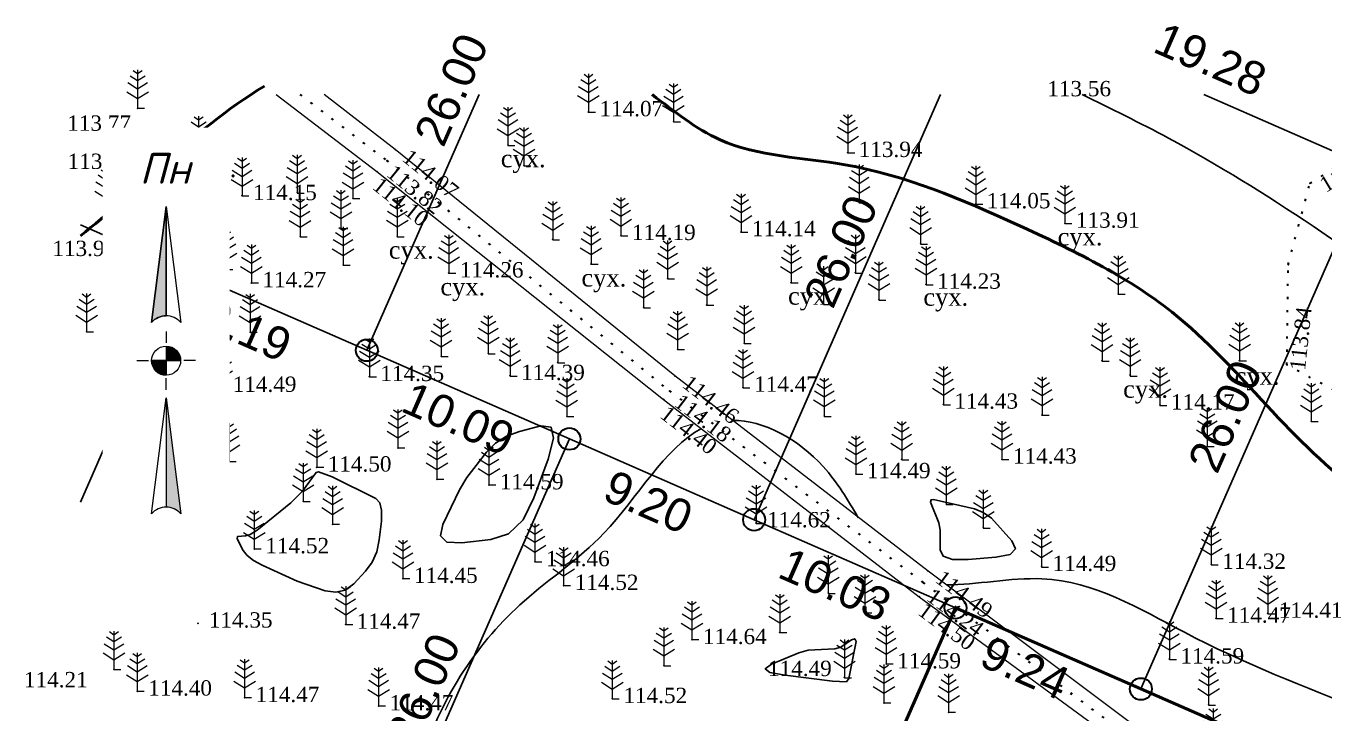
# Model space of a CAD drawing. Header units: millimetres. Extents: x 5405533.8 to 5405623.4, y 5525017.6 to 5525098.9.
# Drawn here: x 5405533.8 to 5405593, y 5525067.6 to 5525098.9 of the extents above; entities that cross this region are included whole.
import ezdxf
from ezdxf.enums import TextEntityAlignment as Align

# ---------------------------------------------------------------- set-up
doc = ezdxf.new("R2010")
doc.units = ezdxf.units.MM
doc.set_wipeout_variables(frame=1)
doc.linetypes.add('HIDDEN', pattern=[0.5, 0, -0.5])
for name, color, linetype, lineweight in [('#Лист (текст_ПН)', 250, 'Continuous', 0), ('#Штамп', 250, 'Continuous', 0), ('Контур', 7, 'HIDDEN', 30), ('рельеф', 7, 'Continuous', 0), ('ТОЧКИ', 7, 'Continuous', 30)]:
    doc.layers.add(name, color=color, linetype=linetype, lineweight=lineweight)
for name, color, linetype in [('горизонтали', 42, 'Continuous'), ('Ділянки_Межі', 10, 'Continuous'), ('надписи', 7, 'Continuous'), ('отметки', 7, 'Continuous'), ('промеры', 185, 'Continuous'), ('Растительность', 7, 'Continuous')]:
    doc.layers.add(name, color=color, linetype=linetype)
doc.styles.get("Standard").update_dxf_attribs({"font": 'arial.ttf'})
doc.styles.add('times', font='times.ttf')
doc.styles.add('Мой_Топо', font='isocpeui.ttf')
doc.linetypes.add('канава 0', pattern='A,0.9,0,["|",Standard,S=0.25,R=0,X=0,Y=0],0.1', length=1)

# ---------------------------------------------------------------- blocks, each defined once
blk = doc.blocks.new('A$C51FE15A3')
at = {"layer": 'Растительность', "color": 94, "lineweight": 0}
for points in [[(-0.343, 1.489), (0, 1.267), (0.343, 1.489)], [(-0.201, 1.726), (0, 1.584), (0.201, 1.726)], [(0, 1.75), (0, 0), (0.319, 0)], [(-0.493, 0.753), (0, 0.444), (0.493, 0.753)], [(-0.447, 1.172), (0, 0.895), (0.447, 1.172)]]:
    blk.add_lwpolyline(points, dxfattribs=at)
blk = doc.blocks.new('*U5')
at = {"color": 0}
for points in [[(-0.113, 0), (-0.109, -0.029), (-0.097, -0.056)], [(-0.113, 0), (-0.097, -0.056), (0, 0)], [(-0.097, -0.056), (0, -0.113), (0, 0)], [(-0.097, -0.056), (-0.08, -0.08), (-0.056, -0.097)], [(-0.097, -0.056), (-0.056, -0.097), (0, -0.113)], [(-0.056, -0.097), (-0.029, -0.109), (0, -0.113)]]:
    blk.add_solid(points, dxfattribs=at)
blk = doc.blocks.new('*U6')
at = {"color": 0}
for points in [[(0, 0), (0.097, 0.056), (0, 0.113)], [(0.097, 0.056), (0.029, 0.109), (0, 0.113)], [(0.097, 0.056), (0.056, 0.097), (0.029, 0.109)], [(0, 0), (0.113, 0), (0.097, 0.056)], [(0.097, 0.056), (0.08, 0.08), (0.056, 0.097)], [(0.113, 0), (0.109, 0.029), (0.097, 0.056)]]:
    blk.add_solid(points, dxfattribs=at)
blk = doc.blocks.new('*U7')
at = {"color": 0}
for points in [[(0, -1.136), (0.021, -1.138), (0, -0.288)], [(0.021, -1.138), (0.042, -1.142), (0, -0.288)], [(0.042, -1.142), (0.062, -1.15), (0, -0.288)], [(0.062, -1.15), (0.081, -1.16), (0, -0.288)], [(0.081, -1.16), (0.098, -1.173), (0, -0.288)], [(0.098, -1.173), (0.113, -1.188), (0, -0.288)]]:
    blk.add_solid(points, dxfattribs=at)
blk = doc.blocks.new('*U8')
at = {"color": 0}
for points in [[(-0.113, 0.297), (-0.098, 0.312), (0, 1.197)], [(-0.098, 0.312), (-0.081, 0.325), (0, 1.197)], [(-0.081, 0.325), (-0.062, 0.335), (0, 1.197)], [(-0.062, 0.335), (-0.042, 0.343), (0, 1.197)], [(-0.042, 0.343), (-0.021, 0.347), (0, 1.197)], [(-0.021, 0.347), (0, 0.349), (0, 1.197)]]:
    blk.add_solid(points, dxfattribs=at)
blk = doc.blocks.new('#Північ')
at = {"color": 7}
blk.add_wipeout([(-2.901, 10.635), (2.901, 10.635), (2.901, -7.981), (-2.901, -7.981)], dxfattribs=at).dxf.layer = '#Лист (текст_ПН)'
at = {"layer": '#Лист (текст_ПН)'}
for p, q in [((-0.663, 1.748), (0, 7.043)), ((0, 7.043), (0, 2.052)), ((0, 7.043), (0.663, 1.748)), ((0, 1.337), (0, 0.807)), ((0, 0.662), (0, -0.662)), ((-1.337, 0), (-0.807, 0)), ((-0.662, 0), (0.662, 0)), ((1.337, 0), (0.807, 0)), ((0, -1.337), (0, -0.807)), ((-0.663, -6.99), (0, -1.695)), ((0, -1.695), (0.663, -6.99)), ((0, -1.695), (0, -6.686))]:
    blk.add_line(p, q, dxfattribs=at)
at = {"layer": '#Лист (текст_ПН)', "flags": 128}
for points in [[(0, 7.043), (-0.663, 1.748, -0.218585), (0, 2.052)], [(0, 0), (-0.662, 0, 0.414214), (0, -0.662)]]:
    blk.add_lwpolyline(points, format="xyb", close=True, dxfattribs=at)
at = {"layer": '#Лист (текст_ПН)'}
blk.add_circle((0, 0), 0.662, dxfattribs=at)
for centre in [(0, 1.178), (0, -7.56)]:
    blk.add_arc(centre, 0.874, 40.67981, 139.32019, dxfattribs=at)
at = {"layer": '#Лист (текст_ПН)', "xscale": 5.883850111352785, "yscale": 5.883850111352785, "zscale": 5.883850111352785}
for name in ['*U8', '*U6', '*U5', '*U7']:
    blk.add_blockref(name, (0, 0), dxfattribs=at)
at = {"layer": '#Лист (текст_ПН)', "style": 'Мой_Топо'}
blk.add_text('Пн', height=1.4, dxfattribs=at).set_placement((-1.217, 8.077))

msp = doc.modelspace()

# ---------------------------------------------------------------- linework, layer by layer
at = {"layer": 'горизонтали', "color": 32}
for points in [[(5405553.647, 5525075.352, 114.5), (5405552.967, 5525075.382, 114.5), (5405552.677, 5525075.662, 114.5), (5405552.777, 5525076.182, 114.5), (5405553.547, 5525077.762, 114.5), (5405553.877, 5525078.322, 114.5), (5405554.767, 5525079.492, 114.5), (5405555.177, 5525079.892, 114.5), (5405555.677, 5525080.212, 114.5), (5405556.277, 5525080.422, 114.5), (5405557.247, 5525080.682, 114.5), (5405557.717, 5525080.622, 114.5), (5405557.827, 5525080.122, 114.5), (5405557.577, 5525079.162, 114.5), (5405556.937, 5525077.402, 114.5), (5405556.437, 5525076.402, 114.5), (5405555.777, 5525075.762, 114.5), (5405554.977, 5525075.492, 114.5), (5405553.647, 5525075.352, 114.5)], [(5405543.777, 5525075.672, 114.5), (5405543.987, 5525075.732, 114.5), (5405544.307, 5525075.922, 114.5), (5405545.847, 5525077.172, 114.5), (5405546.377, 5525077.712, 114.5), (5405546.997, 5525078.552, 114.5), (5405547.107, 5525078.582, 114.5), (5405547.727, 5525078.352, 114.5), (5405549.727, 5525077.372, 114.5), (5405549.907, 5525077.172, 114.5), (5405549.987, 5525076.832, 114.5), (5405549.977, 5525076.332, 114.5), (5405549.877, 5525075.482, 114.5), (5405549.767, 5525074.942, 114.5), (5405549.557, 5525074.462, 114.5), (5405549.247, 5525074.052, 114.5), (5405548.717, 5525073.482, 114.5), (5405548.327, 5525073.192, 114.5), (5405547.897, 5525073.092, 114.5), (5405547.407, 5525073.162, 114.5), (5405546.137, 5525073.592, 114.5), (5405544.537, 5525074.322, 114.5), (5405544.137, 5525074.542, 114.5), (5405543.857, 5525074.772, 114.5), (5405543.677, 5525074.992, 114.5), (5405543.397, 5525075.532, 114.5), (5405543.417, 5525075.642, 114.5), (5405543.777, 5525075.672, 114.5)], [(5405577.027, 5525076.892, 114.5), (5405577.427, 5525076.732, 114.5), (5405577.807, 5525076.472, 114.5), (5405578.737, 5525075.442, 114.5), (5405578.897, 5525075.072, 114.5), (5405578.657, 5525074.822, 114.5), (5405578.007, 5525074.692, 114.5), (5405576.737, 5525074.582, 114.5), (5405576.027, 5525074.592, 114.5), (5405575.597, 5525074.742, 114.5), (5405575.467, 5525075.032, 114.5), (5405575.457, 5525075.932, 114.5), (5405575.397, 5525076.262, 114.5), (5405575.027, 5525077.202, 114.5), (5405575.047, 5525077.312, 114.5), (5405575.167, 5525077.322, 114.5), (5405577.027, 5525076.892, 114.5)], [(5405571.197, 5525069.002, 114.5), (5405570.547, 5525069.032, 114.5), (5405568.387, 5525069.302, 114.5), (5405567.697, 5525069.432, 114.5), (5405567.487, 5525069.602, 114.5), (5405567.767, 5525069.802, 114.5), (5405569.017, 5525070.322, 114.5), (5405569.447, 5525070.442, 114.5), (5405570.657, 5525070.512, 114.5), (5405570.927, 5525070.592, 114.5), (5405571.427, 5525070.922, 114.5), (5405571.567, 5525070.972, 114.5), (5405571.627, 5525070.842, 114.5), (5405571.297, 5525069.162, 114.5), (5405571.197, 5525069.002, 114.5)]]:
    msp.add_polyline3d(points, close=True, dxfattribs=at)
at = {"layer": 'горизонтали', "color": 32, "lineweight": 50}
for points, knots in [([(5405544.644, 5525096.197), (5405542.967, 5525095.178), (5405540.082, 5525092.788), (5405537.506, 5525090.355), (5405536.247, 5525089.354)], [396.18924, 396.18924, 396.18924, 396.18924, 402.000498, 406.860782, 406.860782, 406.860782, 406.860782]), ([(5405618.991, 5525063.907), (5405615.743, 5525066.011), (5405610.639, 5525070.232), (5405602.289, 5525074.299), (5405593.099, 5525077.356), (5405587.614, 5525085.782), (5405578.934, 5525089.947), (5405572.117, 5525092.895), (5405565.856, 5525092.984), (5405563.328, 5525095.049), (5405562.321, 5525095.806)], [311.697182, 311.697182, 311.697182, 311.697182, 323.305447, 331.392318, 339.566844, 351.634905, 359.732332, 368.054814, 373.883266, 377.60652, 377.60652, 377.60652, 377.60652])]:
    msp.add_open_spline(points, degree=3, knots=knots, dxfattribs=at)
at = {"layer": 'горизонтали', "color": 32}
for points, knots in [([(5405581.935, 5525095.806), (5405583.259, 5525095.166), (5405589.184, 5525092.248), (5405599.232, 5525085.079), (5405608.638, 5525078.274), (5405616.934, 5525076.024), (5405618.495, 5525077.162), (5405618.991, 5525077.483)], [41.23914, 41.23914, 41.23914, 41.23914, 45.651099, 61.050154, 77.66341, 82.099779, 83.75084, 83.75084, 83.75084, 83.75084]), ([(5405571.731, 5525076.49), (5405571.267, 5525077.282), (5405569.908, 5525079.585), (5405567.388, 5525080.956), (5405565.995, 5525080.937)], [364.394673, 364.394673, 364.394673, 364.394673, 366.968501, 371.521638, 371.521638, 371.521638, 371.521638]), ([(5405564.572, 5525080.559), (5405562.906, 5525079.67), (5405560.685, 5525075.663), (5405555.322, 5525072.227), (5405551.592, 5525066.625), (5405550.638, 5525059.403), (5405543.692, 5525056.732), (5405539.066, 5525056.216), (5405536.247, 5525055.734)], [373.184351, 373.184351, 373.184351, 373.184351, 379.452418, 384.22613, 392.765907, 398.774239, 404.236612, 412.971257, 412.971257, 412.971257, 412.971257]), ([(5405618.991, 5525054.582), (5405617.2, 5525055.74), (5405612.092, 5525059.413), (5405601.736, 5525065.708), (5405589.757, 5525069.08), (5405581.325, 5525074.345), (5405577.105, 5525073.423), (5405575.758, 5525073.429)], [311.120198, 311.120198, 311.120198, 311.120198, 317.439079, 329.503827, 347.557694, 354.49476, 358.612752, 358.612752, 358.612752, 358.612752])]:
    msp.add_open_spline(points, degree=3, knots=knots, dxfattribs=at)
at = {"layer": 'Ділянки_Межі'}
for points in [[(5405554.439, 5525095.806), (5405549.312, 5525084.135), (5405540.894, 5525087.821), (5405536.247, 5525089.856)], [(5405575.473, 5525095.806), (5405566.977, 5525076.402), (5405558.553, 5525080.09), (5405549.312, 5525084.135)], [(5405549.312, 5525084.135), (5405554.439, 5525095.806)], [(5405587.485, 5525095.806), (5405595.064, 5525092.487), (5405584.621, 5525068.677), (5405576.161, 5525072.381), (5405566.977, 5525076.402)], [(5405566.977, 5525076.402), (5405575.473, 5525095.806)], [(5405536.247, 5525077.206), (5405540.894, 5525087.821), (5405549.312, 5525084.135), (5405558.553, 5525080.09), (5405548.11, 5525056.279), (5405536.247, 5525061.473)]]:
    msp.add_lwpolyline(points, dxfattribs=at)
at = {"layer": 'Ділянки_Межі', "lineweight": 25}
for points in [[(5405587.485, 5525095.806), (5405595.064, 5525092.487), (5405612.672, 5525084.779), (5405618.991, 5525082.013)], [(5405536.247, 5525089.856), (5405540.894, 5525087.821), (5405536.247, 5525077.206)]]:
    msp.add_lwpolyline(points, dxfattribs=at)
at = {"layer": 'Ділянки_Межі'}
for points in [[(5405584.621, 5525068.677), (5405595.064, 5525092.487), (5405612.672, 5525084.779), (5405602.244, 5525060.961), (5405593.82, 5525064.649)], [(5405548.11, 5525056.279), (5405558.553, 5525080.09), (5405566.977, 5525076.402), (5405576.161, 5525072.381), (5405565.733, 5525048.564)]]:
    msp.add_lwpolyline(points, close=True, dxfattribs=at)
at = {"layer": 'Ділянки_Межі', "lineweight": 50}
msp.add_lwpolyline([(5405565.733, 5525048.564), (5405576.161, 5525072.381), (5405584.621, 5525068.677), (5405593.82, 5525064.649), (5405583.377, 5525040.839)], close=True, dxfattribs=at)
at = {"layer": 'Контур', "color": 7, "linetype": 'HIDDEN', "elevation": 113.78}
msp.add_lwpolyline([(5405595.526, 5525081.169), (5405591.278, 5525083.471), (5405591.339, 5525088.05), (5405592.33, 5525091.761), (5405596.946, 5525094.594), (5405603.597, 5525095.127), (5405609.731, 5525095.321), (5405614.878, 5525092.983), (5405614.173, 5525087.355), (5405610.795, 5525083.4), (5405606.375, 5525081.994), (5405595.526, 5525081.169)], dxfattribs=at)
at = {"layer": 'отметки', "color": 7}
for p in [(5405538.861, 5525095.18, 113.806), (5405559.423, 5525095.016, 114.068), (5405563.305, 5525094.566, 114.022), (5405555.754, 5525093.498, 114.187), (5405541.649, 5525093.079, 113.988), (5405550.233, 5525092.788, 113.816), (5405550.609, 5525093.299, 114.074), (5405571.249, 5525093.158, 113.938), (5405549.773, 5525092.292, 114.104), (5405556.482, 5525092.572, 114.136), (5405592.33, 5525091.761, 113.417), (5405543.624, 5525091.189, 114.147), (5405546.139, 5525091.325, 114.16), (5405548.69, 5525091.071, 114.167), (5405537.411, 5525090.646, 113.847), (5405539.48, 5525090.579, 114.115), (5405571.77, 5525090.877, 114.179), (5405577.088, 5525090.815, 114.052), (5405581.154, 5525089.931, 113.909), (5405546.279, 5525089.324, 114.216), (5405548.131, 5525089.712, 114.216), (5405550.702, 5525089.327, 114.196), (5405560.906, 5525089.368, 114.194), (5405566.378, 5525089.542, 114.141), (5405557.796, 5525089.193, 114.217), (5405574.575, 5525088.996, 114.087), (5405548.239, 5525088.027, 114.235), (5405559.539, 5525088.076, 114.244), (5405591.339, 5525088.05, 113.619), (5405542.891, 5525087.82, 114.256), (5405553.052, 5525087.66, 114.264), (5405571.599, 5525087.674, 114.318), (5405540.973, 5525087.392, 114.165), (5405544.052, 5525087.211, 114.267), (5405563.031, 5525087.417, 114.254), (5405568.668, 5525087.224, 114.333), (5405574.824, 5525087.147, 114.232), (5405570.157, 5525086.249, 114.349), (5405572.674, 5525086.448, 114.279), (5405583.594, 5525086.712, 114.042), (5405538.164, 5525086.166, 114.186), (5405561.935, 5525086.091, 114.335), (5405564.818, 5525086.203, 114.285), (5405536.537, 5525084.98, 114.205), (5405543.999, 5525084.957, 114.24), (5405538.095, 5525083.95, 114.33), (5405554.851, 5525083.992, 114.399), (5405563.498, 5525084.183, 114.369), (5405566.526, 5525084.454, 114.4), (5405552.709, 5525083.861, 114.334), (5405558.023, 5525083.59, 114.413), (5405582.851, 5525083.656, 114.228), (5405589.115, 5525083.666, 113.996), (5405591.278, 5525083.471, 113.836), (5405549.432, 5525082.931, 114.347), (5405555.85, 5525082.976, 114.389), (5405563.367, 5525082.965, 114.458), (5405584.123, 5525083.008, 114.405), (5405542.697, 5525082.437, 114.494), (5405563.133, 5525082.273, 114.182), (5405566.478, 5525082.44, 114.47), (5405562.847, 5525081.89, 114.399), (5405575.612, 5525081.671, 114.432), (5405585.488, 5525081.631, 114.171), (5405558.439, 5525081.128, 114.494), (5405570.177, 5525081.134, 114.441), (5405580.112, 5525081.189, 114.499), (5405592.393, 5525080.896, 113.958), (5405592.393, 5525080.886, 113.964), (5405587.645, 5525079.757, 114.195), (5405550.736, 5525079.683, 114.396), (5405573.715, 5525079.157, 114.44), (5405578.285, 5525079.163, 114.434), (5405538.513, 5525079.075, 114.413), (5405543.036, 5525079.06, 114.377), (5405547.031, 5525078.799, 114.496), (5405552.515, 5525078.248, 114.415), (5405554.879, 5525077.989, 114.586), (5405571.619, 5525078.496, 114.49), (5405538.15, 5525076.927, 114.358), (5405541.351, 5525077.005, 114.454), (5405546.411, 5525077.242, 114.511), (5405575.743, 5525077.112, 114.503), (5405547.753, 5525076.194, 114.58), (5405567.071, 5525076.254, 114.616), (5405577.429, 5525076.034, 114.519), (5405544.186, 5525075.071, 114.521), (5405556.982, 5525074.481, 114.458), (5405574.913, 5525074.055, 114.495), (5405580.09, 5525074.26, 114.492), (5405587.829, 5525074.359, 114.323), (5405550.963, 5525073.716, 114.454), (5405558.297, 5525073.396, 114.517), (5405574.704, 5525073.518, 114.24), (5405570.36, 5525073.051, 114.526), (5405574.514, 5525072.886, 114.497), (5405572.034, 5525072.162, 114.507), (5405590.409, 5525072.128, 114.405), (5405541.606, 5525071.679, 114.35), (5405548.35, 5525071.622, 114.468), (5405588.052, 5525071.902, 114.466), (5405564.144, 5525070.925, 114.637), (5405568.151, 5525071.268, 114.508), (5405562.864, 5525069.741, 114.513), (5405573.006, 5525069.817, 114.59), (5405585.923, 5525070.038, 114.586), (5405537.784, 5525069.567, 114.426), (5405571.1, 5525069.206, 114.487), (5405538.842, 5525068.573, 114.4), (5405543.741, 5525068.276, 114.474), (5405549.851, 5525067.899, 114.466), (5405560.517, 5525068.232, 114.519), (5405572.904, 5525068.042, 114.635), (5405587.711, 5525067.957, 114.654), (5405575.854, 5525067.615, 114.66)]:
    msp.add_point(p, dxfattribs=at)
at = {"layer": 'рельеф', "color": 7, "linetype": 'канава 0'}
for points, elevation in [([(5405545.178, 5525095.806), (5405549.773, 5525092.292), (5405562.847, 5525081.89), (5405574.514, 5525072.886), (5405588.264, 5525062.797), (5405598.195, 5525055.284), (5405604.951, 5525049.536), (5405617.682, 5525039.548), (5405618.991, 5525038.424)], 113.39), ([(5405618.991, 5525039.664), (5405618.315, 5525040.223), (5405605.59, 5525050.41), (5405598.683, 5525055.867), (5405589, 5525063.5), (5405574.91, 5525074.06), (5405563.36, 5525082.97), (5405550.609, 5525093.299), (5405547.363, 5525095.806)], 113.66)]:
    msp.add_lwpolyline(points, dxfattribs=dict(at, elevation=elevation))
at = {"layer": 'рельеф', "color": 7, "linetype": 'HIDDEN', "lineweight": 40, "elevation": 113.4}
msp.add_lwpolyline([(5405546.274, 5525095.806), (5405550.22, 5525092.8), (5405563.12, 5525082.28), (5405574.69, 5525073.53), (5405588.62, 5525063.09), (5405598.56, 5525055.58), (5405605.22, 5525049.91), (5405617.99, 5525039.65), (5405618.991, 5525038.849)], dxfattribs=at)
at = {"layer": 'ТОЧКИ'}
for centre in [(5405540.894, 5525087.821, 107.24), (5405549.312, 5525084.135, 107.24), (5405558.553, 5525080.09, 107.24), (5405566.977, 5525076.402, 107.24), (5405576.161, 5525072.381, 107.24), (5405584.621, 5525068.677, 107.24)]:
    msp.add_circle(centre, 0.5, dxfattribs=at)

# ---------------------------------------------------------------- block references
at = {"layer": 'Растительность', "color": 7}
for p in [(5405538.86, 5525095.18, 113.81), (5405559.42, 5525095.01, 114.07), (5405563.3, 5525094.56, 114.02), (5405555.75, 5525093.49, 114.19), (5405541.64, 5525093.07, 113.99), (5405571.25, 5525093.15, 113.94), (5405556.48, 5525092.56, 114.14), (5405543.62, 5525091.18, 114.15), (5405546.13, 5525091.31, 114.16), (5405548.68, 5525091.06, 114.17), (5405537.4, 5525090.65, 113.85), (5405539.47, 5525090.58, 114.12), (5405571.77, 5525090.86, 114.18), (5405577.09, 5525090.8, 114.05), (5405581.15, 5525089.92, 113.91), (5405546.27, 5525089.31, 114.22), (5405548.13, 5525089.7, 114.22), (5405550.7, 5525089.32, 114.2), (5405560.9, 5525089.36, 114.19), (5405566.38, 5525089.53, 114.14), (5405557.79, 5525089.18, 114.22), (5405574.57, 5525088.98, 114.09), (5405559.54, 5525088.06, 114.24), (5405542.89, 5525087.82, 114.26), (5405548.23, 5525088.02, 114.24), (5405553.05, 5525087.65, 114.26), (5405571.6, 5525087.66, 114.32), (5405540.97, 5525087.4, 114.16), (5405544.05, 5525087.21, 114.27), (5405563.03, 5525087.4, 114.25), (5405568.67, 5525087.21, 114.33), (5405574.82, 5525087.13, 114.23), (5405572.67, 5525086.43, 114.28), (5405583.59, 5525086.7, 114.04), (5405538.16, 5525086.17, 114.19), (5405561.93, 5525086.08, 114.34), (5405564.82, 5525086.19, 114.28), (5405570.15, 5525086.23, 114.35), (5405536.53, 5525084.98, 114.21), (5405543.99, 5525084.96, 114.24), (5405538.09, 5525083.95, 114.33), (5405554.85, 5525083.98, 114.4), (5405563.49, 5525084.17, 114.37), (5405566.52, 5525084.44, 114.4), (5405552.7, 5525083.85, 114.33), (5405558.02, 5525083.57, 114.41), (5405582.85, 5525083.64, 114.23), (5405589.12, 5525083.66, 114), (5405549.43, 5525082.93, 114.35), (5405555.85, 5525082.96, 114.39), (5405584.13, 5525082.96, 114.41), (5405542.69, 5525082.44, 114.49), (5405566.47, 5525082.42, 114.47), (5405575.61, 5525081.65, 114.43), (5405585.49, 5525081.62, 114.17), (5405558.43, 5525081.11, 114.49), (5405570.18, 5525081.12, 114.44), (5405580.11, 5525081.17, 114.5), (5405592.39, 5525080.88, 113.96), (5405550.73, 5525079.69, 114.4), (5405587.65, 5525079.75, 114.2), (5405538.51, 5525079.08, 114.41), (5405543.03, 5525079.06, 114.38), (5405547.03, 5525078.8, 114.5), (5405573.71, 5525079.14, 114.44), (5405578.28, 5525079.15, 114.43), (5405552.51, 5525078.25, 114.41), (5405554.88, 5525077.99, 114.59), (5405571.62, 5525078.48, 114.49), (5405538.15, 5525076.93, 114.36), (5405541.35, 5525077.01, 114.45), (5405546.41, 5525077.24, 114.51), (5405575.74, 5525077.1, 114.5), (5405567.07, 5525076.23, 114.62), (5405547.75, 5525076.2, 114.58), (5405577.43, 5525076.02, 114.52), (5405544.18, 5525075.07, 114.52), (5405556.98, 5525074.48, 114.46), (5405580.09, 5525074.24, 114.49), (5405587.83, 5525074.35, 114.32), (5405550.96, 5525073.72, 114.45), (5405558.29, 5525073.4, 114.52), (5405570.36, 5525073.03, 114.53), (5405572.03, 5525072.15, 114.51), (5405590.41, 5525072.11, 114.41), (5405548.35, 5525071.62, 114.47), (5405588.05, 5525071.89, 114.47), (5405564.14, 5525070.93, 114.64), (5405568.15, 5525071.25, 114.51), (5405562.86, 5525069.74, 114.51), (5405573, 5525069.82, 114.59), (5405585.92, 5525070.02, 114.59), (5405537.78, 5525069.57, 114.43), (5405571.1, 5525069.19, 114.49), (5405538.84, 5525068.57, 114.4), (5405543.74, 5525068.28, 114.47), (5405560.51, 5525068.23, 114.52), (5405572.9, 5525068.04, 114.63), (5405587.71, 5525067.94, 114.65), (5405549.85, 5525067.9, 114.47), (5405575.85, 5525067.62, 114.66), (5405587.92, 5525066.04, 114.75)]:
    msp.add_blockref('A$C51FE15A3', p, dxfattribs=at)

# ---------------------------------------------------------------- texts
at = {"layer": 'надписи', "color": 7, "style": 'times'}
for p in [(5405555.423, 5525093.289, 111.861), (5405541.315, 5525092.838, 111.861), (5405580.82, 5525089.721, 111.861), (5405550.316, 5525089.117, 111.861), (5405559.102, 5525087.845, 111.861), (5405552.668, 5525087.44, 111.861), (5405568.524, 5525087.018, 111.861), (5405574.697, 5525086.968, 111.861), (5405588.897, 5525083.366, 111.861), (5405583.81, 5525082.767, 111.861)]:
    msp.add_text('сух.', height=0.8, dxfattribs=at).set_placement(p, align=Align.TOP_LEFT)
at = {"layer": 'отметки', "color": 7, "style": 'times'}
for s, p in [('113.56', (5405580.351, 5525096.429, 113.557)), ('114.07', (5405559.923, 5525095.516, 114.068)), ('113.77', (5405535.646, 5525094.855, 113.769)), ('113.94', (5405571.749, 5525093.658, 113.938)), ('113.76', (5405535.666, 5525093.113, 113.756)), ('114.15', (5405544.124, 5525091.689, 114.147)), ('114.12', (5405539.98, 5525091.079, 114.115)), ('114.05', (5405577.588, 5525091.315, 114.052)), ('113.91', (5405581.654, 5525090.431, 113.909)), ('114.19', (5405561.406, 5525089.868, 114.194)), ('114.14', (5405566.878, 5525090.042, 114.141)), ('113.97', (5405534.971, 5525089.138, 113.97)), ('114.26', (5405553.552, 5525088.16, 114.264)), ('114.27', (5405544.552, 5525087.711, 114.267)), ('114.23', (5405575.324, 5525087.647, 114.232)), ('114.19', (5405538.664, 5525086.666, 114.186)), ('114.35', (5405549.932, 5525083.431, 114.347)), ('114.39', (5405556.35, 5525083.476, 114.389)), ('114.49', (5405543.197, 5525082.937, 114.494)), ('114.47', (5405566.978, 5525082.94, 114.47)), ('114.43', (5405576.112, 5525082.171, 114.432)), ('114.17', (5405585.988, 5525082.131, 114.171)), ('114.50', (5405547.531, 5525079.299, 114.496)), ('114.43', (5405578.785, 5525079.663, 114.434)), ('114.49', (5405572.119, 5525078.996, 114.49)), ('114.59', (5405555.379, 5525078.489, 114.586)), ('114.36', (5405538.65, 5525077.427, 114.358)), ('114.62', (5405567.571, 5525076.754, 114.616)), ('114.52', (5405544.686, 5525075.571, 114.521)), ('114.46', (5405557.482, 5525074.981, 114.458)), ('114.49', (5405580.59, 5525074.76, 114.492)), ('114.32', (5405588.329, 5525074.859, 114.323)), ('114.45', (5405551.463, 5525074.216, 114.454)), ('114.52', (5405558.797, 5525073.896, 114.517)), ('114.41', (5405590.909, 5525072.628, 114.405)), ('114.35', (5405542.106, 5525072.179, 114.35)), ('114.47', (5405548.85, 5525072.122, 114.468)), ('114.47', (5405588.552, 5525072.402, 114.466)), ('114.64', (5405564.644, 5525071.425, 114.637)), ('114.59', (5405573.506, 5525070.317, 114.59)), ('114.59', (5405586.423, 5525070.538, 114.586)), ('114.49', (5405567.612, 5525069.967, 114.487)), ('114.21', (5405533.673, 5525069.453, 114.214)), ('114.40', (5405539.342, 5525069.073, 114.4)), ('114.47', (5405544.241, 5525068.776, 114.474)), ('114.52', (5405561.017, 5525068.732, 114.519)), ('114.47', (5405550.351, 5525068.399, 114.466))]:
    msp.add_text(s, height=0.7, dxfattribs=at).set_placement(p, align=Align.TOP_LEFT)
for s, rotation, p in [('114.07', 320.99066, (5405551.312, 5525093.373, 114.074)), ('113.42', 31.18546, (5405592.686, 5525091.912, 113.417)), ('113.82', 320.80262, (5405550.597, 5525092.67, 113.816)), ('114.10', 321.49337, (5405549.947, 5525092.09, 114.104)), ('113.84', 83.81723, (5405591.406, 5525083.261, 113.836)), ('114.46', 322.32119, (5405564.068, 5525083.055, 114.458)), ('114.40', 322.34086, (5405563.057, 5525081.658, 114.399)), ('114.18', 322.90102, (5405563.698, 5525082.194, 113.4)), ('114.49', 323.14963, (5405575.609, 5525074.154, 114.495)), ('114.24', 323.28179, (5405575.203, 5525073.328, 114.24)), ('114.50', 323.73081, (5405574.802, 5525072.675, 113.39))]:
    msp.add_text(s, height=0.7, rotation=rotation, dxfattribs=at).set_placement(p, align=Align.TOP_LEFT)
at = {"layer": 'промеры', "char_height": 1.5, "attachment_point": 1}
for s, insert, rotation in [('19.28', (5405585.699, 5525099.157), 336.35584), ('26.00', (5405551.427, 5525093.941, 107.24), 66.37949), ('26.00', (5405569.193, 5525086.566, 107.24), 66.37949), ('9.19', (5405542.29, 5525086.571), 336.35584), ('26.00', (5405586.718, 5525079.031, 107.24), 66.37949), ('10.09', (5405551.395, 5525082.755), 336.35584), ('9.20', (5405560.588, 5525078.723), 336.35584), ('10.03', (5405568.58, 5525075.178), 336.35584), ('26.00', (5405550.154, 5525066.562), 66.37949), ('9.24', (5405577.772, 5525071.146), 336.35584)]:
    msp.add_mtext(s, dxfattribs=dict(at, insert=insert, rotation=rotation))

# ---------------------------------------------------------------- next in the draw order: block references
at = {"layer": '#Штамп'}
msp.add_blockref('#Північ', (5405540.16, 5525083.663, 701.873), dxfattribs=at)

doc.saveas('drawing.dxf')
